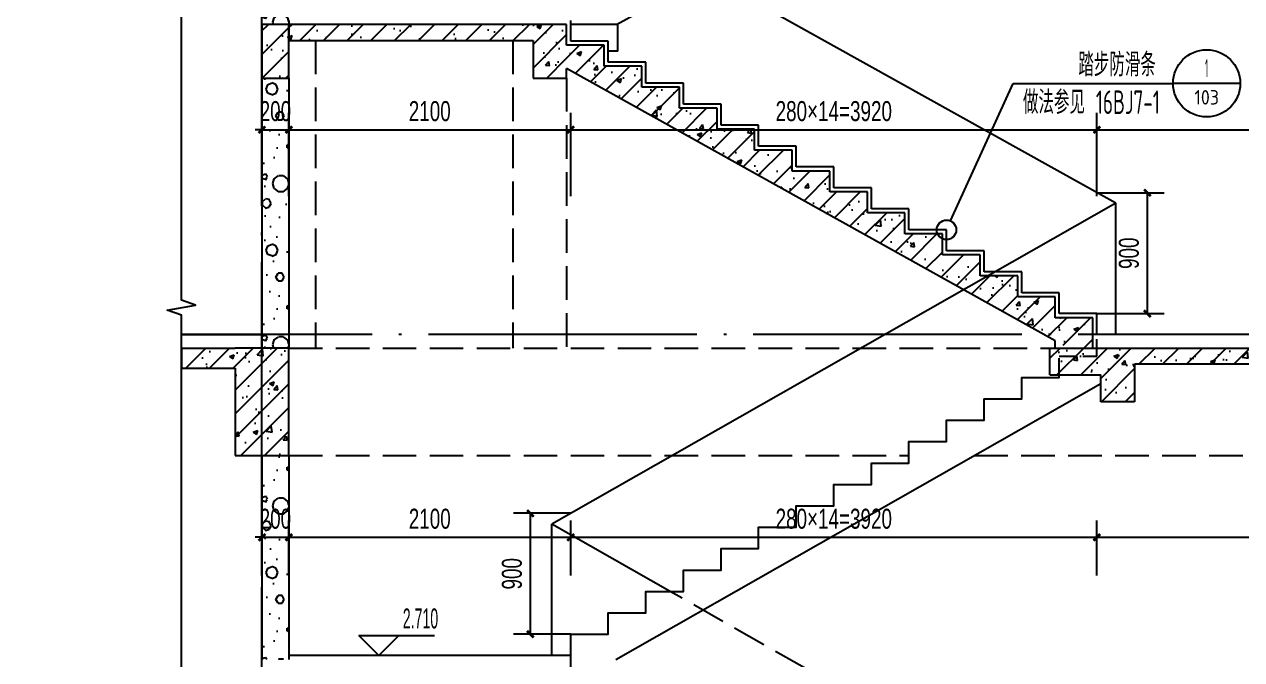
# Model space of a CAD drawing. Extents: x -26219 to 315419, y -160410 to -120810.
# Drawn here: x 6028 to 15097, y -149973 to -145243 of the extents above; entities that cross this region are included whole.
import ezdxf
from ezdxf.enums import TextEntityAlignment as Align
from ezdxf.xclip import XClip

# ---------------------------------------------------------------- set-up
doc = ezdxf.new("R2010")
doc.units = 0
doc.header["$LTSCALE"] = 1000
doc.header["$MEASUREMENT"] = 0
doc.header["$XCLIPFRAME"] = 0
for name, pattern in [('104-14# 核心筒$2$DOTE', [2.42, 2, -0.2, 0.02, -0.2]), ('DASH', [0.35, 0.25, -0.1]), ('DOTE', [2.42, 2, -0.2, 0.02, -0.2])]:
    doc.linetypes.add(name, pattern=pattern)
for name, color, linetype in [('01-标注_尺寸', 124, 'Continuous'), ('01-标注_标高', 200, 'Continuous'), ('01-标注_符号', 200, 'Continuous'), ('02-TEXT_标注', 130, 'Continuous'), ('05-填充_天正', 26, 'Continuous'), ('104-13#14# B1核心筒$0$A-E_楼梯', 171, 'Continuous'), ('104-14# 核心筒$2$A_AXIS-轴线', 36, '104-14# 核心筒$2$DOTE'), ('A-E_栏杆', 232, 'Continuous'), ('A-SUR_保温', 222, 'Continuous'), ('A_AXIS-轴线', 36, 'Continuous'), ('A_STR-砌块墙', 121, 'Continuous'), ('A_STR-砼墙', 51, 'Continuous'), ('A_STR-砼柱', 51, 'Continuous'), ('S_E_A-E_楼梯', 4, 'Continuous'), ('S_SURFACE', 6, 'Continuous')]:
    doc.layers.add(name, color=color, linetype=linetype)
doc.layers.add('B1幕墙$0$04-不打印_辅助线', color=165, linetype='Continuous', plot=False)
doc.styles.add('_TCH_DIM', font='ros.shx', dxfattribs={"width": 0.75, "bigfont": 'jd.shx'})
doc.styles.add('_TCH_DIM_T3', font='ros.shx', dxfattribs={"width": 0.705882, "bigfont": 'jd.shx'})
doc.styles.add('样式 1', font='ros1.shx', dxfattribs={"width": 0.7, "bigfont": 'jd.shx'})
doc.dimstyles.new('_TCH_ARCH&&50', dxfattribs={"dimtxt": 148.75, "dimasz": 50, "dimexe": 125, "dimexo": 150, "dimgap": 63.125, "dimtad": 1, "dimdec": 0, "dimzin": 0, "dimdsep": 46, "dimtxsty": '_TCH_DIM_T3', "dimblk": 'ARCHTICK', "dimcen": 0.09, "dimclrt": 7, "dimazin": 2, "dimtfac": 1, "dimtdec": 0, "dimtix": 1, "dimtmove": 2, "dimatfit": 3, "dimfxl": 0, "dimtolj": 1, "dimtzin": 0, "dimarcsym": 0})
pattern_1 = [(45, (0, 0), (-88.38835, 88.38835), []), (50, (0, 0), (358.6301, -31.37607), [37.5, -412.5]), (355, (0, 0), (-69.3757, 376.0961), [30, -330]), (100.4514, (29.9, -2.6), (289.2547, 344.7198), [31.8701, -350.5711]), (46.1842, (0, 100), (533.6205, -82.7595), [56.25, -618.75]), (96.6356, (44.47, 93.1), (467.3314, 487.059), [47.8051, -525.8565]), (351.1842, (0, 100), (467.331, 487.0593), [45, -495]), (21, (50, 75), (298.4535, -201.30945), [37.5, -412.5]), (326, (50, 75), (121.6577, 362.575), [30, -330]), (71.4514, (74.87, 58.22), (420.1113, 161.26525), [31.8701, -350.5711]), (37.5, (0, 0), (6.07993, 166.44693), [0, -326, 0, -335, 0, -331.25]), (7.5, (0, 0), (131.53477, 197.20586), [0, -191, 0, -318.5, 0, -126.25]), (327.5, (-111.5, 0), (266.91122, -11.27744), [0, -125, 0, -390, 0, -517.5]), (317.5, (-161.5, 0), (291.5931, 50.0525), [0, -162.5, 0, -259, 0, -367.5])]
pattern_2 = [(0, (177, -183), (300, 600), [0, -600]), (0, (-174, -264), (300, 600), [0, -600]), (0, (21, -270), (300, 600), [0, -600]), (0, (234, -93), (300, 600), [0, -600]), (0, (-15, -300), (300, 600), [0, -600]), (0, (294, 285), (300, 600), [0, -600]), (0, (111, 237), (300, 600), [0, -600]), (0, (207, 162), (300, 600), [0, -600]), (0, (-282, 150), (300, 600), [0, -600]), (0, (12, 123), (300, 600), [0, -600]), (0, (-102, -30), (300, 600), [0, -600]), (0, (-96, -255), (300, 600), [0, -600]), (0, (129, -279), (300, 600), [0, -600]), (0, (294, -15), (300, 600), [0, -600]), (0, (-267, -108), (300, 600), [0, -600]), (0, (-216, -6), (300, 600), [0, -600]), (0, (18, -48), (300, 600), [0, -600]), (0, (-66, -135), (300, 600), [0, -600]), (0, (-114, 63), (300, 600), [0, -600]), (0, (-39, 288), (300, 600), [0, -600]), (0, (-243, -234), (300, 600), [0, -600]), (0, (87, 165), (300, 600), [0, -600]), (0, (-192, 174), (300, 600), [0, -600]), (0, (-240, 252), (300, 600), [0, -600]), (130.601294, (257.143, 97.143), (-1499.9999834, 1800.000008), [26.3416, -11037.111]), (18.43495, (214.29, 108.57), (1499.999994, 599.999996), [27.1052, -3767.628]), (90, (214.3, 82.86), (300, 600), [25.7143, -1174.2857]), (161.56505, (240, 74.29), (-1500.00001, 599.999955), [27.1052, -3767.628]), (53.1301, (240, 74.29), (300, 600), [28.5714, -2971.4285]), (135, (262.86, -231.43), (-300.00004, 599.99996), [24.2437, -1672.8126]), (45, (228.57, -231.43), (300, 600), [24.2437, -1672.8126]), (135, (245.71, -248.57), (-300.00004, 599.99996), [24.2437, -1672.8126]), (45, (245.71, -248.57), (300, 600), [24.2437, -1672.8126]), (116.56505, (-25.7, 171.43), (-5e-05, 1200), [31.9438, -638.8765]), (180, (-40, 200), (-300, 600), [34.2857, -565.7142]), (63.43495, (-88.57, 171.43), (3e-06, 1200), [31.9438, -638.8765]), (116.56505, (-74.3, 142.86), (-5e-05, 1200), [31.9438, -638.8765]), (0, (-74.3, 142.86), (300, 600), [34.2857, -565.7142]), (63.43495, (-40, 142.86), (3e-06, 1200), [31.9438, -638.8765]), (107.102728, (200, -31.429), (-899.9999656, 3000.000005), [38.8613, -16282.9025]), (143.972626, (188.57, 5.714), (-5699.999928, 4199.999995), [38.8613, -8122.02]), (180, (157.14, 28.6), (-300, 600), [37.1429, -562.857]), (36.027373, (88.57, 5.714), (5699.999958, 4199.999955), [38.8613, -8122.02]), (71.56505, (77.14, -28.57), (900.000005, 2999.999995), [36.1403, -3758.5928]), (107.102728, (88.571, -65.714), (-899.9999656, 3000.000005), [38.8613, -16282.9025]), (143.972626, (120, -88.57), (-5699.999928, 4199.999995), [38.8613, -8122.02]), (0, (120, -88.6), (300, 600), [37.1429, -562.857]), (36.027373, (157.143, -88.57), (5699.999958, 4199.999955), [38.8613, -8122.02]), (71.56505, (188.57, -65.71), (900.000005, 2999.999995), [36.1403, -3758.5928]), (150.25512, (205.714, 248.57), (-900.000002, 599.999993), [23.035, -4814.3196]), (90, (185.7, 237.14), (300, 600), [22.8571, -1177.1427]), (29.74488, (185.714, 237.14), (900, 599.999997), [23.035, -4814.3196]), (116.56505, (65.7, -177.14), (-5e-05, 1200), [31.9438, -638.8765]), (168.690067, (51.43, -148.57), (-2700.000002, 599.999985), [29.1373, -6089.6855]), (41.185925, (0, -162.857), (7499.9999546, 6599.9999423), [30.3718, -12725.802]), (90, (0, -191.43), (300, 600), [28.5714, -1171.4285]), (138.814074, (22.857, -211.429), (-7499.9998667, 6600.000042), [30.3718, -12725.802]), (16.699244, (22.857, -211.429), (9899.9999255, 2999.9999686), [29.8295, -12498.5375]), (60.945396, (51.43, -202.857), (299.999999, 599.9999947), [29.416, -12325.3395]), (109.983106, (-185.714, 74.286), (-1500.0000056, 4199.999989), [33.442, -14012.1975]), (155.556045, (-197.143, 105.714), (-3900.000015, 1799.9999626), [34.523, -14465.1315]), (24.443955, (-260, 105.714), (3900.000002, 1799.9999913), [34.523, -14465.1315]), (70.016893, (-271.429, 74.286), (1500.0000045, 4199.9999896), [33.442, -14012.1975]), (109.983106, (-260, 42.857), (-1500.0000056, 4199.999989), [33.442, -14012.1975]), (160.016893, (-228.57, 31.43), (-1500.000001, 599.999973), [33.442, -6989.3775]), (19.983107, (-228.57, 31.43), (1499.999992, 599.999999), [33.442, -6989.3775]), (70.016893, (-197.143, 42.857), (1500.0000045, 4199.9999896), [33.442, -14012.1975]), (122.005383, (37.14, 20), (-300.00004, 599.99997), [26.9542, -5633.434]), (18.43495, (-2.86, 34.29), (1499.999994, 599.999996), [27.1052, -3767.628]), (90, (-2.86, 8.57), (300, 600), [25.7143, -1174.2857]), (161.56505, (22.86, 0), (-1500.00001, 599.999955), [27.1052, -3767.628]), (54.462322, (22.857, 0), (2099.999997, 2999.9999955), [24.578, -10298.2115]), (116.56505, (-137.14, -125.7), (-5e-05, 1200), [31.9438, -638.8765]), (180, (-151.4, -97.14), (-300, 600), [31.4286, -568.5714]), (59.036243, (-200, -125.714), (300.000001, 599.999997), [33.3197, -6963.822]), (120.963756, (-182.857, -154.286), (-300.000041, 599.999972), [33.3197, -6963.822]), (0, (-182.86, -154.3), (300, 600), [31.4286, -568.5714]), (63.43495, (-151.43, -154.3), (3e-06, 1200), [31.9438, -638.8765])]

# ---------------------------------------------------------------- blocks, each defined once
blk = doc.blocks.new('104-14# 核心筒')
at = {"layer": '104-14# 核心筒$2$A_AXIS-轴线'}
for p, q in [((-9370.1, 194900), (120259.9, 194900)), ((-9370.1, 105800), (120259.9, 105800)), ((32400, 54018.4), (32400, -8545.1))]:
    blk.add_line(p, q, dxfattribs=at)
blk = doc.blocks.new('B1幕墙')
at = {"layer": 'B1幕墙$0$04-不打印_辅助线'}
blk.add_lwpolyline([(-19723.4, 110825.4), (-17951.5, 111952.4), (-14731.3, 106889.8), (-10015.2, 109889.5), (-6726.5, 109889.5), (-6726.5, 107689.5), (-6591.5, 107689.5), (-6591.5, 96729.1), (-3286.4, 91533.1), (-3400.3, 91460.7), (-609.5, 87073), (-44109.9, 59403.8), (-49479.8, 60532), (-116340.3, 165647.4), (-95570, 173811.9), (-95423.7, 173439.7), (-115742.4, 165452.7), (-49232.7, 60888.9), (-44187.1, 59828.8), (-1077.3, 87249.5), (-3868.2, 91637.2), (-3501.1, 91870.6)], dxfattribs=at)
blk = doc.blocks.new('104-13#14# B1核心筒')
at = {"layer": '104-13#14# B1核心筒$0$A-E_楼梯', "rotation": 57.54087654752239}
blk.add_blockref('B1幕墙', (289197.1, 8062.4), dxfattribs=at)
blk = doc.blocks.new('_ArchTick')
at = {"color": 0, "linetype": 'ByBlock', "const_width": 0.4}
blk.add_lwpolyline([(-0.5, -0.5), (0.5, 0.5)], dxfattribs=at)
blk = doc.blocks.new('*D1050')
at = {"layer": '01-标注_尺寸', "color": 0, "lineweight": -2, "transparency": 16777216}
for p, q in [((14018.4, -149345.3), (14018.4, -148936.8)), ((16798.4, -149345.3), (16798.4, -148936.8)), ((14018.4, -149061.8), (16798.4, -149061.8))]:
    blk.add_line(p, q, dxfattribs=at)
at = {"layer": 'Defpoints', "color": 0, "transparency": 16777216}
for p in [(16798.4, -149061.8), (14018.4, -149495.3), (16798.4, -149495.3)]:
    blk.add_point(p, dxfattribs=at)
at = {"layer": '01-标注_尺寸', "color": 0, "lineweight": -2, "transparency": 16777216, "xscale": 50, "yscale": 50, "zscale": 50, "rotation": 180}
blk.add_blockref('_ArchTick', (14018.4, -149061.8), dxfattribs=at)
at = {"layer": '01-标注_尺寸', "color": 0, "lineweight": -2, "transparency": 16777216, "xscale": 50, "yscale": 50, "zscale": 50}
blk.add_blockref('_ArchTick', (16798.4, -149061.8), dxfattribs=at)
at = {"layer": '01-标注_尺寸', "color": 7, "transparency": 16777216, "insert": (15408.4, -148924.3), "char_height": 148.75, "attachment_point": 5, "style": '_TCH_DIM_T3'}
blk.add_mtext('\\A1;2780', dxfattribs=at)
blk = doc.blocks.new('*D1051')
at = {"layer": '01-标注_尺寸', "color": 0, "lineweight": -2, "transparency": 16777216}
for p, q in [((10098.4, -149345.3), (10098.4, -148936.8)), ((14018.4, -149345.3), (14018.4, -148936.8)), ((10098.4, -149061.8), (14018.4, -149061.8))]:
    blk.add_line(p, q, dxfattribs=at)
at = {"layer": 'Defpoints', "color": 0, "transparency": 16777216}
for p in [(14018.4, -149061.8), (10098.4, -149495.3), (14018.4, -149495.3)]:
    blk.add_point(p, dxfattribs=at)
at = {"layer": '01-标注_尺寸', "color": 0, "lineweight": -2, "transparency": 16777216, "xscale": 50, "yscale": 50, "zscale": 50, "rotation": 180}
blk.add_blockref('_ArchTick', (10098.4, -149061.8), dxfattribs=at)
at = {"layer": '01-标注_尺寸', "color": 0, "lineweight": -2, "transparency": 16777216, "xscale": 50, "yscale": 50, "zscale": 50}
blk.add_blockref('_ArchTick', (14018.4, -149061.8), dxfattribs=at)
at = {"layer": '01-标注_尺寸', "color": 7, "transparency": 16777216, "insert": (12058.4, -148924.3), "char_height": 148.75, "attachment_point": 5, "style": '_TCH_DIM_T3'}
blk.add_mtext('\\A1;280×14=3920', dxfattribs=at)
blk = doc.blocks.new('*D1052')
at = {"layer": '01-标注_尺寸', "color": 0, "lineweight": -2, "transparency": 16777216}
for p, q in [((7998.4, -149345.3), (7998.4, -148936.8)), ((10098.4, -149345.3), (10098.4, -148936.8)), ((7998.4, -149061.8), (10098.4, -149061.8))]:
    blk.add_line(p, q, dxfattribs=at)
at = {"layer": 'Defpoints', "color": 0, "transparency": 16777216}
for p in [(10098.4, -149061.8), (7998.4, -149495.3), (10098.4, -149495.3)]:
    blk.add_point(p, dxfattribs=at)
at = {"layer": '01-标注_尺寸', "color": 0, "lineweight": -2, "transparency": 16777216, "xscale": 50, "yscale": 50, "zscale": 50, "rotation": 180}
blk.add_blockref('_ArchTick', (7998.4, -149061.8), dxfattribs=at)
at = {"layer": '01-标注_尺寸', "color": 0, "lineweight": -2, "transparency": 16777216, "xscale": 50, "yscale": 50, "zscale": 50}
blk.add_blockref('_ArchTick', (10098.4, -149061.8), dxfattribs=at)
at = {"layer": '01-标注_尺寸', "color": 7, "transparency": 16777216, "insert": (9048.4, -148924.3), "char_height": 148.75, "attachment_point": 5, "style": '_TCH_DIM_T3'}
blk.add_mtext('\\A1;2100', dxfattribs=at)
blk = doc.blocks.new('*D1053')
at = {"layer": '01-标注_尺寸', "color": 0, "lineweight": -2, "transparency": 16777216}
for p, q in [((7798.4, -149345.3), (7798.4, -148936.8)), ((7998.4, -149345.3), (7998.4, -148936.8)), ((7798.4, -149061.8), (7748.4, -149061.8)), ((7798.4, -149061.8), (7998.4, -149061.8)), ((7998.4, -149061.8), (8048.4, -149061.8))]:
    blk.add_line(p, q, dxfattribs=at)
at = {"layer": 'Defpoints', "color": 0, "transparency": 16777216}
for p in [(7998.4, -149061.8), (7798.4, -149495.3), (7998.4, -149495.3)]:
    blk.add_point(p, dxfattribs=at)
at = {"layer": '01-标注_尺寸', "color": 0, "lineweight": -2, "transparency": 16777216, "xscale": 50, "yscale": 50, "zscale": 50}
blk.add_blockref('_ArchTick', (7798.4, -149061.8), dxfattribs=at)
at = {"layer": '01-标注_尺寸', "color": 0, "lineweight": -2, "transparency": 16777216, "xscale": 50, "yscale": 50, "zscale": 50, "rotation": 180}
blk.add_blockref('_ArchTick', (7998.4, -149061.8), dxfattribs=at)
at = {"layer": '01-标注_尺寸', "color": 7, "transparency": 16777216, "insert": (7898.4, -148924.3), "char_height": 148.75, "attachment_point": 5, "style": '_TCH_DIM_T3'}
blk.add_mtext('\\A1;200', dxfattribs=at)
blk = doc.blocks.new('*D1060')
at = {"layer": '01-标注_尺寸', "color": 0, "lineweight": -2, "transparency": 16777216}
for p, q in [((14018.4, -146522.6), (14018.4, -145902)), ((16798.4, -146522.6), (16798.4, -145902)), ((14018.4, -146027), (16798.4, -146027))]:
    blk.add_line(p, q, dxfattribs=at)
at = {"layer": 'Defpoints', "color": 0, "transparency": 16777216}
for p in [(16798.4, -146027), (14018.4, -146672.6), (16798.4, -146672.6)]:
    blk.add_point(p, dxfattribs=at)
at = {"layer": '01-标注_尺寸', "color": 0, "lineweight": -2, "transparency": 16777216, "xscale": 50, "yscale": 50, "zscale": 50, "rotation": 180}
blk.add_blockref('_ArchTick', (14018.4, -146027), dxfattribs=at)
at = {"layer": '01-标注_尺寸', "color": 0, "lineweight": -2, "transparency": 16777216, "xscale": 50, "yscale": 50, "zscale": 50}
blk.add_blockref('_ArchTick', (16798.4, -146027), dxfattribs=at)
at = {"layer": '01-标注_尺寸', "color": 7, "transparency": 16777216, "insert": (15408.4, -145889.5), "char_height": 148.75, "attachment_point": 5, "style": '_TCH_DIM_T3'}
blk.add_mtext('\\A1;2780', dxfattribs=at)
blk = doc.blocks.new('*D1061')
at = {"layer": '01-标注_尺寸', "color": 0, "lineweight": -2, "transparency": 16777216}
for p, q in [((10098.4, -146522.6), (10098.4, -145902)), ((14018.4, -146522.6), (14018.4, -145902)), ((10098.4, -146027), (14018.4, -146027))]:
    blk.add_line(p, q, dxfattribs=at)
at = {"layer": 'Defpoints', "color": 0, "transparency": 16777216}
for p in [(14018.4, -146027), (10098.4, -146672.6), (14018.4, -146672.6)]:
    blk.add_point(p, dxfattribs=at)
at = {"layer": '01-标注_尺寸', "color": 0, "lineweight": -2, "transparency": 16777216, "xscale": 50, "yscale": 50, "zscale": 50, "rotation": 180}
blk.add_blockref('_ArchTick', (10098.4, -146027), dxfattribs=at)
at = {"layer": '01-标注_尺寸', "color": 0, "lineweight": -2, "transparency": 16777216, "xscale": 50, "yscale": 50, "zscale": 50}
blk.add_blockref('_ArchTick', (14018.4, -146027), dxfattribs=at)
at = {"layer": '01-标注_尺寸', "color": 7, "transparency": 16777216, "insert": (12058.4, -145889.5), "char_height": 148.75, "attachment_point": 5, "style": '_TCH_DIM_T3'}
blk.add_mtext('\\A1;280×14=3920', dxfattribs=at)
blk = doc.blocks.new('*D1062')
at = {"layer": '01-标注_尺寸', "color": 0, "lineweight": -2, "transparency": 16777216}
for p, q in [((7998.4, -146522.6), (7998.4, -145902)), ((10098.4, -146522.6), (10098.4, -145902)), ((7998.4, -146027), (10098.4, -146027))]:
    blk.add_line(p, q, dxfattribs=at)
at = {"layer": 'Defpoints', "color": 0, "transparency": 16777216}
for p in [(10098.4, -146027), (7998.4, -146672.6), (10098.4, -146672.6)]:
    blk.add_point(p, dxfattribs=at)
at = {"layer": '01-标注_尺寸', "color": 0, "lineweight": -2, "transparency": 16777216, "xscale": 50, "yscale": 50, "zscale": 50, "rotation": 180}
blk.add_blockref('_ArchTick', (7998.4, -146027), dxfattribs=at)
at = {"layer": '01-标注_尺寸', "color": 0, "lineweight": -2, "transparency": 16777216, "xscale": 50, "yscale": 50, "zscale": 50}
blk.add_blockref('_ArchTick', (10098.4, -146027), dxfattribs=at)
at = {"layer": '01-标注_尺寸', "color": 7, "transparency": 16777216, "insert": (9048.4, -145889.5), "char_height": 148.75, "attachment_point": 5, "style": '_TCH_DIM_T3'}
blk.add_mtext('\\A1;2100', dxfattribs=at)
blk = doc.blocks.new('*D1063')
at = {"layer": '01-标注_尺寸', "color": 0, "lineweight": -2, "transparency": 16777216}
for p, q in [((7798.4, -146522.6), (7798.4, -145902)), ((7998.4, -146522.6), (7998.4, -145902)), ((7798.4, -146027), (7748.4, -146027)), ((7798.4, -146027), (7998.4, -146027)), ((7998.4, -146027), (8048.4, -146027))]:
    blk.add_line(p, q, dxfattribs=at)
at = {"layer": 'Defpoints', "color": 0, "transparency": 16777216}
for p in [(7998.4, -146027), (7798.4, -146672.6), (7998.4, -146672.6)]:
    blk.add_point(p, dxfattribs=at)
at = {"layer": '01-标注_尺寸', "color": 0, "lineweight": -2, "transparency": 16777216, "xscale": 50, "yscale": 50, "zscale": 50}
blk.add_blockref('_ArchTick', (7798.4, -146027), dxfattribs=at)
at = {"layer": '01-标注_尺寸', "color": 0, "lineweight": -2, "transparency": 16777216, "xscale": 50, "yscale": 50, "zscale": 50, "rotation": 180}
blk.add_blockref('_ArchTick', (7998.4, -146027), dxfattribs=at)
at = {"layer": '01-标注_尺寸', "color": 7, "transparency": 16777216, "insert": (7898.4, -145889.5), "char_height": 148.75, "attachment_point": 5, "style": '_TCH_DIM_T3'}
blk.add_mtext('\\A1;200', dxfattribs=at)
blk = doc.blocks.new('*D1075')
at = {"layer": '01-标注_尺寸', "color": 0, "lineweight": -2, "transparency": 16777216}
for p, q in [((10098.4, -148883.2), (9673.2, -148883.2)), ((9798.2, -149783.2), (9798.2, -148883.2)), ((10098.4, -149783.2), (9673.2, -149783.2))]:
    blk.add_line(p, q, dxfattribs=at)
at = {"layer": 'Defpoints', "color": 0, "transparency": 16777216}
for p in [(9798.2, -148883.2), (10248.4, -148883.2), (10248.4, -149783.2)]:
    blk.add_point(p, dxfattribs=at)
at = {"layer": '01-标注_尺寸', "color": 0, "lineweight": -2, "transparency": 16777216, "xscale": 50, "yscale": 50, "zscale": 50}
for p, rotation in [((9798.2, -148883.2), 90), ((9798.2, -149783.2), 270)]:
    blk.add_blockref('_ArchTick', p, dxfattribs=dict(at, rotation=rotation))
at = {"layer": '01-标注_尺寸', "color": 7, "transparency": 16777216, "insert": (9660.7, -149333.2), "char_height": 148.75, "attachment_point": 5, "rotation": 90, "style": '_TCH_DIM_T3'}
blk.add_mtext('\\A1;900', dxfattribs=at)
blk = doc.blocks.new('*D1076')
at = {"layer": '01-标注_尺寸', "color": 0, "lineweight": -2, "transparency": 16777216}
for p, q in [((14018.4, -146496.6), (14519.6, -146496.6)), ((14394.6, -147396.6), (14394.6, -146496.6)), ((14018.4, -147396.6), (14519.6, -147396.6))]:
    blk.add_line(p, q, dxfattribs=at)
at = {"layer": 'Defpoints', "color": 0, "transparency": 16777216}
for p in [(13868.4, -146496.6), (14394.6, -146496.6), (13868.4, -147396.6)]:
    blk.add_point(p, dxfattribs=at)
at = {"layer": '01-标注_尺寸', "color": 0, "lineweight": -2, "transparency": 16777216, "xscale": 50, "yscale": 50, "zscale": 50}
for p, rotation in [((14394.6, -146496.6), 90), ((14394.6, -147396.6), 270)]:
    blk.add_blockref('_ArchTick', p, dxfattribs=dict(at, rotation=rotation))
at = {"layer": '01-标注_尺寸', "color": 7, "transparency": 16777216, "insert": (14257.1, -146946.6), "char_height": 148.75, "attachment_point": 5, "rotation": 90, "style": '_TCH_DIM_T3'}
blk.add_mtext('\\A1;900', dxfattribs=at)

msp = doc.modelspace()

# ---------------------------------------------------------------- hatches: boundary and pattern name
at = {"layer": '05-填充_天正'}
h = msp.add_hatch(dxfattribs=at)
h.set_pattern_fill('加气混凝土', color=256, scale=50, style=0)
h.set_pattern_definition(pattern_2)
h.paths.add_polyline_path([(7798.4, -145242.6), (7998.4, -145242.6), (7998.4, -143952.6), (7798.4, -143952.6)])
h = msp.add_hatch(dxfattribs=at)
h.set_pattern_fill('钢筋混凝土', color=256, scale=50, style=0)
h.set_pattern_definition(pattern_1)
h.paths.add_polyline_path([(7998.4, -145642.6), (7998.4, -145242.6), (7798.4, -145242.6), (7798.4, -145642.6)])
h = msp.add_hatch(dxfattribs=at)
h.set_pattern_fill('钢筋混凝土', color=256, scale=50, style=0)
h.set_pattern_definition(pattern_1)
h.paths.add_polyline_path([(10068.4, -145242.6), (7998.4, -145242.6), (7998.4, -145362.6), (9818.4, -145362.6), (9818.4, -145642.6), (10068.4, -145642.6)])
h = msp.add_hatch(dxfattribs=at)
h.set_pattern_fill('钢筋混凝土', color=256, scale=50, style=0)
h.set_pattern_definition(pattern_1)
h.paths.add_polyline_path([(13988.4, -147652.6), (13988.4, -147426.6), (13708.4, -147426.6), (13708.4, -147270.6), (13428.4, -147270.6), (13428.4, -147114.6), (13148.4, -147114.6), (13148.4, -146958.6), (12868.4, -146958.6), (12868.4, -146802.6), (12588.4, -146802.6), (12588.4, -146646.6), (12308.4, -146646.6), (12308.4, -146490.6), (12028.4, -146490.6), (12028.4, -146334.6), (11748.4, -146334.6), (11748.4, -146178.6), (11468.4, -146178.6), (11468.4, -146022.6), (11188.4, -146022.6), (11188.4, -145866.6), (10908.4, -145866.6), (10908.4, -145710.6), (10628.4, -145710.6), (10628.4, -145554.6), (10348.4, -145554.6), (10348.4, -145398.6), (10068.4, -145398.6), (10068.4, -145362.6), (10068.4, -145570.3), (13805.9, -147652.6)])
h = msp.add_hatch(dxfattribs=at)
h.set_pattern_fill('加气混凝土', color=256, scale=50, style=0)
h.set_pattern_definition(pattern_2)
h.paths.add_polyline_path([(7798.4, -147652.6), (7998.4, -147652.6), (7998.4, -145642.6), (7798.4, -145642.6)])
h = msp.add_hatch(dxfattribs=at)
h.set_pattern_fill('钢筋混凝土', color=256, scale=50, style=0)
h.set_pattern_definition(pattern_1)
h.paths.add_polyline_path([(7598.4, -147802.6), (7598.4, -147652.6), (7198.4, -147652.6), (7198.4, -147802.6)])
h = msp.add_hatch(dxfattribs=at)
h.set_pattern_fill('钢筋混凝土', color=256, scale=50, style=0)
h.set_pattern_definition(pattern_1)
h.paths.add_polyline_path([(7998.4, -148452.6), (7998.4, -147652.6), (7598.4, -147652.6), (7598.4, -148452.6)])
h = msp.add_hatch(dxfattribs=at)
h.set_pattern_fill('钢筋混凝土', color=256, scale=50, style=0)
h.set_pattern_definition(pattern_1)
h.paths.add_polyline_path([(13668.4, -147652.6), (16798.4, -147652.6), (16798.4, -147772.6), (14298.4, -147772.6), (14298.4, -148052.6), (14048.4, -148052.6), (14048.4, -147852.6), (13668.4, -147852.6)])
h = msp.add_hatch(dxfattribs=at)
h.set_pattern_fill('加气混凝土', color=256, scale=50, style=0)
h.set_pattern_definition(pattern_2)
h.paths.add_polyline_path([(7798.4, -149972.6), (7998.4, -149972.6), (7998.4, -148452.6), (7798.4, -148452.6)])

# ---------------------------------------------------------------- linework, layer by layer
at = {"layer": '01-标注_标高'}
for p, q in [((8668.9, -149942.6), (8518.9, -149792.6)), ((8518.9, -149792.6), (9083.2, -149792.6)), ((8668.9, -149942.6), (8818.9, -149792.6))]:
    msp.add_line(p, q, dxfattribs=at)
at = {"layer": '01-标注_符号'}
for p, q in [((12928.5, -146706.4), (13394.9, -145682)), ((13394.9, -145682), (14586.2, -145682)), ((15086.2, -145682), (14586.2, -145682))]:
    msp.add_line(p, q, dxfattribs=at)
msp.add_lwpolyline([(7198.4, -154152.6), (7198.4, -147408.8), (7093.4, -147370.6), (7303.4, -147333.6), (7198.4, -147296.3), (7198.4, -140552.6)], dxfattribs=at)
for centre, radius in [((14836.2, -145682), 250), ((12898.4, -146772.6), 72.7)]:
    msp.add_circle(centre, radius, dxfattribs=at)
at = {"layer": 'A-E_栏杆'}
msp.add_line((10839.6, -149464.6), (9958.4, -148962.9), dxfattribs=at)
at = {"layer": 'A-E_栏杆', "linetype": 'DASH'}
msp.add_line((14578.4, -151593.2), (10839.6, -149464.6), dxfattribs=at)
at = {"layer": 'A-E_栏杆'}
for points in [[(14158.4, -146574.6), (9958.4, -144234.6)], [(14158.4, -146572.9), (9958.4, -148962.9)], [(14158.4, -147552.6), (14158.4, -146574.6)], [(9958.4, -149942.6), (9958.4, -148962.9)]]:
    msp.add_lwpolyline(points, dxfattribs=at)
at = {"layer": 'A-SUR_保温'}
msp.add_line((7198.4, -147552.6), (7798.4, -147552.6), dxfattribs=at)
at = {"layer": 'A_AXIS-轴线', "linetype": 'DOTE'}
msp.add_line((7798.4, -153852.6), (7798.4, -141752.6), dxfattribs=at)
msp.add_lwpolyline([(18298.4, -147552.6), (7198.4, -147552.6)], dxfattribs=at)
at = {"layer": 'A_STR-砌块墙'}
for p, q in [((7798.4, -145642.6), (7798.4, -147652.6)), ((7998.4, -145642.6), (7998.4, -147652.6)), ((7798.4, -148452.6), (7798.4, -149972.6)), ((7998.4, -148452.6), (7998.4, -149972.6))]:
    msp.add_line(p, q, dxfattribs=at)
at = {"layer": 'A_STR-砼墙'}
for p, q in [((7998.4, -145242.6), (7798.4, -145242.6)), ((7798.4, -145242.6), (7798.4, -145642.6)), ((7998.4, -145242.6), (7998.4, -145362.6)), ((10068.4, -145242.6), (7998.4, -145242.6)), ((7998.4, -145642.6), (7998.4, -145242.6)), ((10068.4, -145398.6), (10068.4, -145242.6)), ((7998.4, -145362.6), (9818.4, -145362.6)), ((9818.4, -145362.6), (9818.4, -145642.6)), ((10348.4, -145398.6), (10068.4, -145398.6)), ((10348.4, -145554.6), (10348.4, -145398.6)), ((7798.4, -145642.6), (7998.4, -145642.6)), ((9818.4, -145642.6), (10068.4, -145642.6)), ((10068.4, -145642.6), (10068.4, -145570.3)), ((13708.4, -147598.3), (10068.4, -145570.3)), ((10628.4, -145554.6), (10348.4, -145554.6)), ((10628.4, -145710.6), (10628.4, -145554.6)), ((10908.4, -145710.6), (10628.4, -145710.6)), ((10908.4, -145866.6), (10908.4, -145710.6)), ((11188.4, -145866.6), (10908.4, -145866.6)), ((11188.4, -146022.6), (11188.4, -145866.6)), ((11468.4, -146022.6), (11188.4, -146022.6)), ((11468.4, -146178.6), (11468.4, -146022.6)), ((11748.4, -146178.6), (11468.4, -146178.6)), ((11748.4, -146334.6), (11748.4, -146178.6)), ((12028.4, -146334.6), (11748.4, -146334.6)), ((12028.4, -146490.6), (12028.4, -146334.6)), ((12308.4, -146490.6), (12028.4, -146490.6)), ((12308.4, -146646.6), (12308.4, -146490.6)), ((12588.4, -146646.6), (12308.4, -146646.6)), ((12588.4, -146802.6), (12588.4, -146646.6)), ((12868.4, -146802.6), (12588.4, -146802.6)), ((12868.4, -146958.6), (12868.4, -146802.6)), ((13148.4, -146958.6), (12868.4, -146958.6)), ((13148.4, -147114.6), (13148.4, -146958.6)), ((13428.4, -147114.6), (13148.4, -147114.6)), ((13428.4, -147270.6), (13428.4, -147114.6)), ((13708.4, -147270.6), (13428.4, -147270.6)), ((13708.4, -147426.6), (13708.4, -147270.6)), ((13988.4, -147426.6), (13708.4, -147426.6)), ((13988.4, -147652.6), (13988.4, -147426.6)), ((13708.4, -147652.6), (13708.4, -147598.3)), ((7198.4, -147652.6), (7598.4, -147652.6)), ((7198.4, -147652.6), (7198.4, -147802.6)), ((13668.4, -147652.6), (16798.4, -147652.6)), ((13668.4, -147852.6), (13668.4, -147652.6)), ((7198.4, -147802.6), (7598.4, -147802.6)), ((16798.4, -147772.6), (14298.4, -147772.6)), ((14298.4, -147772.6), (14298.4, -148052.6)), ((13668.4, -147852.6), (14048.4, -147852.6)), ((14048.4, -148052.6), (14048.4, -147852.6)), ((14298.4, -148052.6), (14048.4, -148052.6))]:
    msp.add_line(p, q, dxfattribs=at)
at = {"layer": 'A_STR-砼柱'}
for p, q in [((7998.4, -147652.6), (7598.4, -147652.6)), ((7998.4, -148452.6), (7998.4, -147652.6)), ((7598.4, -147802.6), (7598.4, -148452.6)), ((7598.4, -148452.6), (7998.4, -148452.6))]:
    msp.add_line(p, q, dxfattribs=at)
at = {"layer": 'Defpoints', "linetype": 'DASH'}
for p, q in [((8198.4, -145362.6), (8198.4, -147652.6)), ((9668.4, -145362.6), (9668.4, -147652.6)), ((10068.4, -145642.6), (10068.4, -147652.6)), ((7998.4, -147652.6), (13668.4, -147652.6)), ((7998.4, -148452.6), (12618.4, -148452.6)), ((13104.7, -148452.6), (16798.4, -148452.6))]:
    msp.add_line(p, q, dxfattribs=at)
at = {"layer": 'S_E_A-E_楼梯'}
for p, q in [((10440.8, -145242.6), (13738.4, -143425.5)), ((10448.4, -145242.6), (10098.4, -145242.6)), ((10448.4, -145442.6), (10448.4, -145242.6)), ((10448.4, -145442.6), (10378.4, -145442.6))]:
    msp.add_line(p, q, dxfattribs=at)
at = {"layer": 'S_E_A-E_楼梯', "linetype": 'DASH', "ltscale": 0.5}
msp.add_lwpolyline([(13738.4, -147852.6), (13738.4, -147711.9), (14018.4, -147711.9), (14018.4, -147552.6)], dxfattribs=at)
at = {"layer": 'S_E_A-E_楼梯'}
for points in [[(10098.4, -149942.6), (10098.4, -149783.2), (10378.4, -149783.2), (10378.4, -149623.9), (10658.4, -149623.9), (10658.4, -149464.6), (10938.4, -149464.6), (10938.4, -149305.2), (11218.4, -149305.2), (11218.4, -149145.9), (11498.4, -149145.9), (11498.4, -148986.6), (11778.4, -148986.6), (11778.4, -148827.2), (12058.4, -148827.2), (12058.4, -148667.9), (12338.4, -148667.9), (12338.4, -148508.6), (12618.4, -148508.6), (12618.4, -148349.2), (12898.4, -148349.2), (12898.4, -148189.9), (13178.4, -148189.9), (13178.4, -148030.6), (13458.4, -148030.6), (13458.4, -147871.2), (13738.4, -147871.2), (13738.4, -147852.6)], [(10433.6, -149972.6), (14048.4, -147915.5)]]:
    msp.add_lwpolyline(points, dxfattribs=at)
at = {"layer": 'S_SURFACE'}
for p, q in [((7998.4, -145212.6), (7998.4, -145242.6)), ((10098.4, -145368.6), (10098.4, -145212.6)), ((10098.4, -145332.6), (10098.4, -145332.6)), ((10378.4, -145368.6), (10098.4, -145368.6)), ((10378.4, -145524.6), (10378.4, -145368.6)), ((10658.4, -145524.6), (10378.4, -145524.6)), ((10658.4, -145680.6), (10658.4, -145524.6)), ((10938.4, -145680.6), (10658.4, -145680.6)), ((10938.4, -145836.6), (10938.4, -145680.6)), ((11218.4, -145836.6), (10938.4, -145836.6)), ((11218.4, -145992.6), (11218.4, -145836.6)), ((11498.4, -145992.6), (11218.4, -145992.6)), ((11498.4, -146148.6), (11498.4, -145992.6)), ((11778.4, -146148.6), (11498.4, -146148.6)), ((11778.4, -146304.6), (11778.4, -146148.6)), ((12058.4, -146304.6), (11778.4, -146304.6)), ((12058.4, -146460.6), (12058.4, -146304.6)), ((12338.4, -146460.6), (12058.4, -146460.6)), ((12338.4, -146616.6), (12338.4, -146460.6)), ((12618.4, -146616.6), (12338.4, -146616.6)), ((12618.4, -146772.6), (12618.4, -146616.6)), ((12898.4, -146772.6), (12618.4, -146772.6)), ((12898.4, -146928.6), (12898.4, -146772.6)), ((13178.4, -146928.6), (12898.4, -146928.6)), ((13178.4, -147084.6), (13178.4, -146928.6)), ((13458.4, -147084.6), (13178.4, -147084.6)), ((13458.4, -147240.6), (13458.4, -147084.6)), ((13738.4, -147240.6), (13458.4, -147240.6)), ((13738.4, -147396.6), (13738.4, -147240.6)), ((14018.4, -147396.6), (13738.4, -147396.6)), ((14018.4, -147552.6), (14018.4, -147396.6)), ((16948.4, -147552.6), (14018.4, -147552.6)), ((14018.4, -147552.6), (14018.4, -147552.6)), ((10098.4, -149942.6), (7998.4, -149942.6)), ((7998.4, -149942.6), (7998.4, -149972.6)), ((10098.4, -150062.6), (10098.4, -149942.6))]:
    msp.add_line(p, q, dxfattribs=at)

# ---------------------------------------------------------------- block references
ref = msp.add_blockref('104-14# 核心筒', (-24171.8, -146852.4))
XClip(ref).set_block_clipping_path([(21749.9999999867, 6862.509807695), (34199.9999999442, 18650.0000000002)])
ref = msp.add_blockref('104-13#14# B1核心筒', (-148916.6, -148452.4))
XClip(ref).set_block_clipping_path([(125276.0952862577, 8700), (133799.9946632845, 19247.0136389195)])
ref = msp.add_blockref('104-14# 核心筒', (-14186.1, -342823.7))
XClip(ref).set_block_clipping_path([(106600, 188399.9997829867), (117200.2008833432, 201506.2882948874)])
ref = msp.add_blockref('104-14# 核心筒', (-27186.1, -253723.7))
XClip(ref).set_block_clipping_path([(106549.9999999962, 99299.9997836323), (117200.2008833428, 112250)])

# ---------------------------------------------------------------- texts
at = {"layer": '02-TEXT_标注'}
for s, height, style, width, p in [('踏步防滑条', 173.64, '样式 1', 0.7, (13880.4, -145629.5)), ('做法参见', 173.64, '样式 1', 0.7, (13467.9, -145909.5)), ('16BJ7-1', 175, '样式 1', 0.7, (14011.1, -145909.5)), ('2.710', 148.75, '_TCH_DIM', 0.529412, (8847.7, -149740.1))]:
    msp.add_text(s, height=height, dxfattribs=dict(at, style=style, width=width)).set_placement(p)
at = {"layer": '02-TEXT_标注', "style": '样式 1', "width": 1.428571}
for s, height, p, p2 in [('1', 136, (14824.9, -145636.5), (14847.6, -145636.5)), ('103', 107.9, (14744.5, -145839.8), (14928, -145839.8))]:
    msp.add_text(s, height=height, dxfattribs=at).set_placement(p, p2, align=Align.FIT)

# ---------------------------------------------------------------- dimensions: what is measured, and where the dimension line sits
at = {"layer": '01-标注_尺寸'}
for p1, p2, distance, picture, middle in [((7798.4, -146672.6), (7998.4, -146672.6), 645.7, '*D1063', (7898.4, -145889.5)), ((7998.4, -146672.6), (10098.4, -146672.6), 645.7, '*D1062', (9048.4, -145889.5)), ((14018.4, -146672.6), (16798.4, -146672.6), 645.7, '*D1060', (15408.4, -145889.5)), ((13868.4, -147396.6), (13868.4, -146496.6), -526.2, '*D1076', (14257.1, -146946.6)), ((7798.4, -149495.3), (7998.4, -149495.3), 433.5, '*D1053', (7898.4, -148924.3)), ((7998.4, -149495.3), (10098.4, -149495.3), 433.5, '*D1052', (9048.4, -148924.3)), ((10248.4, -149783.2), (10248.4, -148883.2), 450.2, '*D1075', (9660.7, -149333.2)), ((14018.4, -149495.3), (16798.4, -149495.3), 433.5, '*D1050', (15408.4, -148924.3))]:
    dim = msp.add_aligned_dim(p1=p1, p2=p2, distance=distance, dimstyle='_TCH_ARCH&&50', dxfattribs=at)
    dim.commit()
    dim.dimension.update_dxf_attribs({"geometry": picture, "text_midpoint": middle})
for p1, p2, distance, picture, middle in [((10098.4, -146672.6), (14018.4, -146672.6), 645.7, '*D1061', (12058.4, -145889.5)), ((10098.4, -149495.3), (14018.4, -149495.3), 433.5, '*D1051', (12058.4, -148924.3))]:
    dim = msp.add_aligned_dim(p1=p1, p2=p2, distance=distance, text='280×14=3920', dimstyle='_TCH_ARCH&&50', dxfattribs=at)
    dim.commit()
    dim.dimension.update_dxf_attribs({"geometry": picture, "text_midpoint": middle})

doc.saveas('drawing.dxf')
